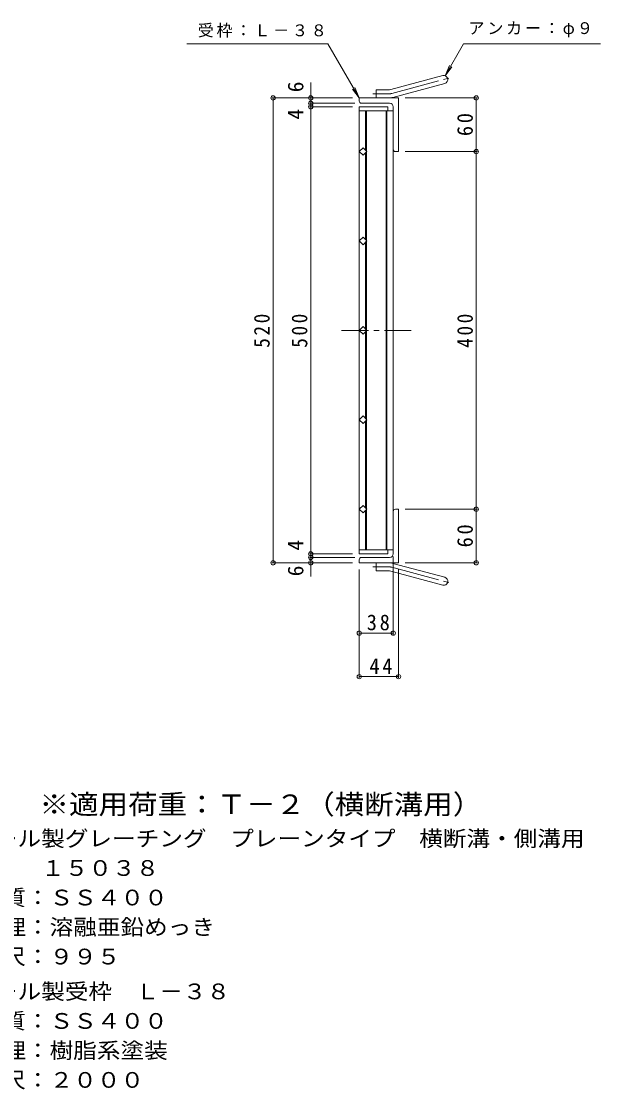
# Model space of a CAD drawing. Units: millimetres, scale not verified. Extents: x -913 to 1000, y -824 to 654.
# Drawn here: x 352 to 1000, y -668 to 527 of the extents above; entities that cross this region are included whole.
import ezdxf
from ezdxf.enums import TextEntityAlignment as Align

# ---------------------------------------------------------------- set-up
doc = ezdxf.new("R2010")
doc.units = ezdxf.units.MM
doc.header["$LTSCALE"] = 6
doc.header["$PDMODE"] = 32
doc.header["$PDSIZE"] = 4.8
doc.linetypes.add('CHAIN1', pattern=[8, 5, -1, 1, -1])
doc.linetypes.add('CHAIN2', pattern=[12, 9, -1, 1, -1])
for name, color, linetype, lineweight in [('B-1_ピット', 2, 'Continuous', 9), ('B-2_蓋', 3, 'Continuous', 9), ('B-4_寸法', 7, 'Continuous', 9), ('F-4_F-4ﾚｲﾔ', 2, 'Continuous', 9)]:
    doc.layers.add(name, color=color, linetype=linetype, lineweight=lineweight)
doc.styles.add('ＭＳ ゴシック', font='')
doc.styles.get('ＭＳ ゴシック').set_extended_font_data('MS Gothic')

msp = doc.modelspace()

# ---------------------------------------------------------------- linework, layer by layer
at = {"layer": 'B-1_ピット'}
for p, q in [((764.874, 450.553), (823.065, 466.145)), ((767.204, 441.86), (825.394, 457.452)), ((748.73, 441.246), (748.73, 450.246)), ((762.545, 450.246), (748.73, 450.246)), ((729.73, 437.746), (729.73, 441.246)), ((773.73, 441.246), (729.73, 441.246)), ((763.73, 435.246), (732.23, 435.246)), ((767.73, 431.246), (767.73, 383.746)), ((773.73, 441.246), (773.73, 381.246)), ((770.23, 381.246), (773.73, 381.246)), ((767.73, -68.754), (767.73, -21.254)), ((770.23, -18.754), (773.73, -18.754)), ((773.73, -78.754), (773.73, -18.754)), ((729.73, -75.254), (729.73, -78.754)), ((773.73, -78.754), (729.73, -78.754)), ((763.73, -72.754), (732.23, -72.754)), ((748.73, -78.754), (748.73, -87.754)), ((767.204, -79.367), (825.394, -94.959)), ((762.545, -87.754), (748.73, -87.754)), ((764.874, -88.06), (823.065, -103.653))]:
    msp.add_line(p, q, dxfattribs=at)
at = {"layer": 'B-1_ピット', "linetype": 'CHAIN2'}
for p, q in [((766.039, 446.206), (831.205, 463.667)), ((762.545, 445.746), (744.925, 445.746)), ((762.545, -83.254), (744.925, -83.254)), ((766.039, -83.714), (831.205, -101.175))]:
    msp.add_line(p, q, dxfattribs=at)
at = {"layer": 'B-1_ピット'}
for centre, radius, start, end in [((824.23, 461.798), 4.5, 285.00014, 104.99991), ((762.545, 459.246), 9, 270, 285.00002), ((732.23, 437.746), 2.5, 180, 270), ((762.545, 459.246), 18, 270, 285), ((763.73, 431.246), 4, 0, 90), ((770.23, 383.746), 2.5, 180, 270), ((770.23, -21.254), 2.5, 90, 180), ((763.73, -68.754), 4, 270, 0), ((732.23, -75.254), 2.5, 90, 180), ((762.545, -96.754), 18, 75, 90), ((762.545, -96.754), 9, 74.99998, 90), ((824.23, -99.306), 4.5, 255.00009, 74.99986)]:
    msp.add_arc(centre, radius, start, end, dxfattribs=at)
at = {"layer": 'B-1_ピット', "linetype": 'CHAIN2'}
for centre, start, end in [((762.545, 459.246), 270, 284.99995), ((762.545, -96.754), 75.00005, 90)]:
    msp.add_arc(centre, 13.5, start, end, dxfattribs=at)
at = {"layer": 'B-2_蓋'}
for p, q in [((729.73, 431.246), (729.73, -68.754)), ((729.73, 426.746), (767.73, 426.746)), ((736.73, 426.746), (736.73, 382.731)), ((737.73, 426.746), (737.73, 381.731)), ((759.73, 426.746), (759.73, -64.254)), ((760.73, 426.746), (760.73, -64.254)), ((767.73, 426.746), (767.73, -64.254)), ((736.73, 379.761), (736.73, 282.731)), ((737.73, 380.761), (737.73, 281.731)), ((736.73, 182.731), (736.73, 279.761)), ((737.73, 181.731), (737.73, 280.761)), ((736.73, 82.731), (736.73, 179.761)), ((737.73, 81.731), (737.73, 180.761)), ((736.73, -17.269), (736.73, 79.761)), ((737.73, -64.254), (737.73, 80.761)), ((736.73, -64.254), (736.73, -20.239)), ((729.73, -64.254), (767.73, -64.254))]:
    msp.add_line(p, q, dxfattribs=at)
at = {"layer": 'B-2_蓋', "linetype": 'CHAIN1'}
msp.add_line((709.919, 181.246), (787.843, 181.246), dxfattribs=at)
at = {"layer": 'B-2_蓋'}
for points in [[(729.73, 431.246), (761.73, 431.246), (761.73, 426.746)], [(729.73, -68.754), (761.73, -68.754), (761.73, -64.254)]]:
    msp.add_lwpolyline(points, dxfattribs=at)
for points in [[(738.215, 381.246), (733.972, 377.003), (729.73, 381.246), (733.972, 385.489)], [(738.215, 281.246), (733.972, 277.003), (729.73, 281.246), (733.972, 285.489)], [(738.215, 181.246), (733.972, 185.489), (729.73, 181.246), (733.972, 177.004)], [(738.215, 81.246), (733.972, 85.489), (729.73, 81.246), (733.972, 77.004)], [(738.215, -18.754), (733.972, -14.511), (729.73, -18.754), (733.972, -22.996)]]:
    msp.add_lwpolyline(points, close=True, dxfattribs=at)
at = {"layer": 'B-4_寸法'}
for p, q in [((537.013, 501.846), (694.742, 501.846)), ((729.73, 441.246), (694.742, 501.846)), ((825.688, 466.056), (846.351, 501.846)), ((846.351, 501.846), (999.518, 501.846)), ((825.688, 466.056), (830.471, 477.604)), ((825.688, 466.056), (833.297, 475.973)), ((675.574, 435.246), (675.574, 458.292)), ((729.73, 441.246), (722.12, 451.163)), ((729.73, 441.246), (724.946, 452.795)), ((722.23, 441.246), (631.964, 441.246)), ((633.464, -78.754), (633.464, 441.246)), ((724.73, 435.246), (674.074, 435.246)), ((722.23, 431.246), (674.074, 431.246)), ((675.574, 431.246), (675.574, 435.246)), ((675.574, -68.754), (675.574, 431.246)), ((781.23, 441.246), (862.032, 441.246)), ((860.532, 381.246), (860.532, 441.246)), ((781.23, 381.246), (862.032, 381.246)), ((860.532, -18.754), (860.532, 381.246)), ((781.23, -18.754), (862.032, -18.754)), ((860.532, -78.754), (860.532, -18.754)), ((722.23, -68.754), (674.074, -68.754)), ((675.574, -72.754), (675.574, -68.754)), ((722.23, -78.754), (631.964, -78.754)), ((724.73, -72.754), (674.074, -72.754)), ((675.574, -94.171), (675.574, -72.754)), ((767.73, -71.754), (767.73, -158.902)), ((781.23, -78.754), (862.032, -78.754)), ((729.73, -86.254), (729.73, -207.551)), ((773.73, -86.254), (773.73, -207.551)), ((729.73, -157.402), (767.73, -157.402)), ((729.73, -206.051), (773.73, -206.051))]:
    msp.add_line(p, q, dxfattribs=at)
for p in [(633.464, 441.246), (675.574, 441.246), (860.532, 441.246), (675.574, 435.246), (675.574, 431.246), (860.532, 381.246), (860.532, -18.754), (675.574, -68.754), (675.574, -72.754), (633.464, -78.754), (675.574, -78.754), (860.532, -78.754), (729.73, -157.402), (767.73, -157.402), (729.73, -206.051), (773.73, -206.051)]:
    msp.add_point(p, dxfattribs=at)

# ---------------------------------------------------------------- texts
at = {"layer": 'B-4_寸法', "color": 2, "style": 'ＭＳ ゴシック'}
for s, p in [('6', (672.574, 447.53)), ('4', (672.574, 416.929)), ('4', (672.574, -65.105)), ('6', (672.574, -93.828))]:
    msp.add_text(s, height=17.6, rotation=90, dxfattribs=at).set_placement(p, align=Align.BOTTOM_LEFT)
at = {"layer": 'B-4_寸法', "char_height": 13.2, "attachment_point": 7, "style": 'ＭＳ ゴシック'}
for s, insert in [('\\T1.17;アンカー：φ９', (851.743, 509.07)), ('\\T1.17;受枠：Ｌ－３８', (549.158, 508.766))]:
    msp.add_mtext(s, dxfattribs=dict(at, insert=insert))
at = {"layer": 'B-4_寸法', "color": 2, "char_height": 17.6, "attachment_point": 7, "rotation": 90, "style": 'ＭＳ ゴシック'}
for s, insert in [('\\T1.27;\\W0.95;60', (856.932, 398.496)), ('\\T1.27;\\W0.9;520', (629.864, 161.746)), ('\\T1.27;\\W0.9;500', (671.974, 161.746)), ('\\T1.27;\\W0.9;400', (856.932, 161.746)), ('\\T1.27;\\W0.95;60', (856.932, -61.504))]:
    msp.add_mtext(s, dxfattribs=dict(at, insert=insert))
at = {"layer": 'B-4_寸法', "color": 2, "char_height": 17.6, "attachment_point": 7, "style": 'ＭＳ ゴシック'}
for s, insert in [('\\T1.27;\\W0.95;38', (738.105, -154.402)), ('\\T1.27;\\W0.95;44', (741.105, -203.051))]:
    msp.add_mtext(s, dxfattribs=dict(at, insert=insert))
at = {"layer": 'F-4_F-4ﾚｲﾔ', "color": 3, "style": 'ＭＳ ゴシック', "width": 1.1}
msp.add_text('※適用荷重：Ｔ－２（横断溝用）', height=21.99, dxfattribs=at).set_placement((372.351, -366.432), align=Align.BOTTOM_LEFT)
at = {"layer": 'F-4_F-4ﾚｲﾔ', "style": 'ＭＳ ゴシック', "width": 1.1}
for s, p in [('スチール製グレーチング\u3000プレーンタイプ\u3000横断溝・側溝用', (268.605, -401.185)), ('ＨＳＢ\u3000１５０３８', (268.605, -434.185)), ('材質：ＳＳ４００', (304.432, -467.185)), ('処理：溶融亜鉛めっき', (304.432, -500.185)), ('定尺：９９５', (304.432, -533.185)), ('スチール製受枠\u3000Ｌ－３８', (268.605, -572.185)), ('材質：ＳＳ４００', (304.433, -605.185)), ('処理：樹脂系塗装', (304.433, -638.185)), ('定尺：２０００', (304.433, -671.185))]:
    msp.add_text(s, height=17.6, dxfattribs=at).set_placement(p, align=Align.BOTTOM_LEFT)

doc.saveas('drawing.dxf')
